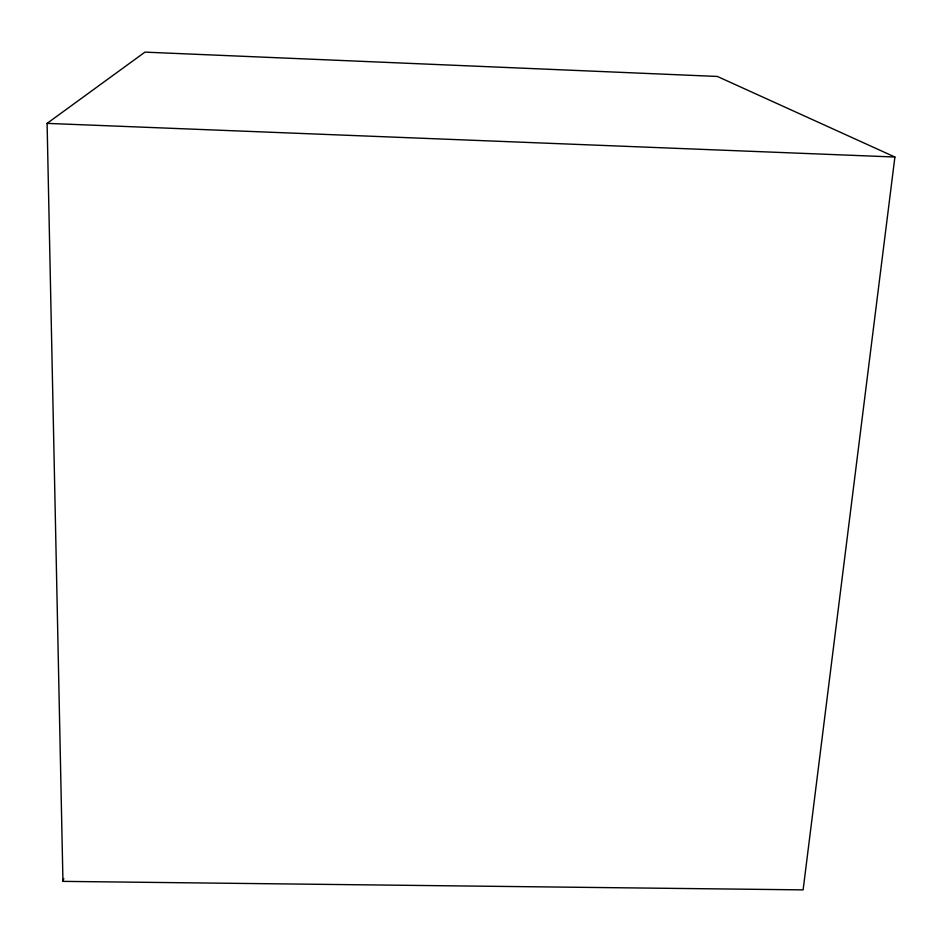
<?xml version="1.0" encoding="UTF-8"?>
<svg xmlns="http://www.w3.org/2000/svg" width="942" height="942" viewBox="0 0 942 942"><rect width="100%" height="100%" fill="white"/><g stroke="black" fill="none" stroke-linecap="round" stroke-linejoin="round"><path stroke-width="1.41" d="M894.9 157.02L803.114 889.872L62.949 881.371L47.1 123.378L144.95 52.128L717.368 76.455L894.9 157.02L47.1 123.378M62.949 881.371L63.773 878.556"/></g></svg>
